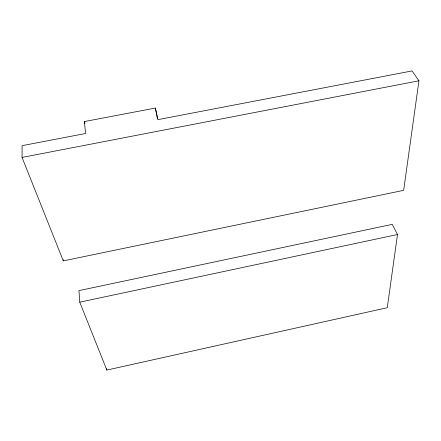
<?xml version="1.0" encoding="UTF-8"?>
<svg xmlns="http://www.w3.org/2000/svg" width="441" height="441" viewBox="0 0 441 441"><rect width="100%" height="100%" fill="white"/><g stroke="black" fill="none" stroke-linecap="round" stroke-linejoin="round"><path stroke-width="0.66" d="M22.05 157.437L22.1 145.668L85.576 133.502L84.396 121.556L155.37 108.067L157.928 119.638L412.059 70.929L418.95 80.786L403.658 190.341L63.3 260.89L22.05 157.437L418.95 80.786M397.49 234.518L387.275 307.713L106.838 370.071L79.766 302.179L78.956 290.613L392.22 224.37L397.49 234.518L79.766 302.179M84.396 121.556L84.981 123.524M155.37 108.067L157.514 118.827M106.711 368.764L106.838 370.071M63.234 259.584L63.3 260.89"/></g></svg>
